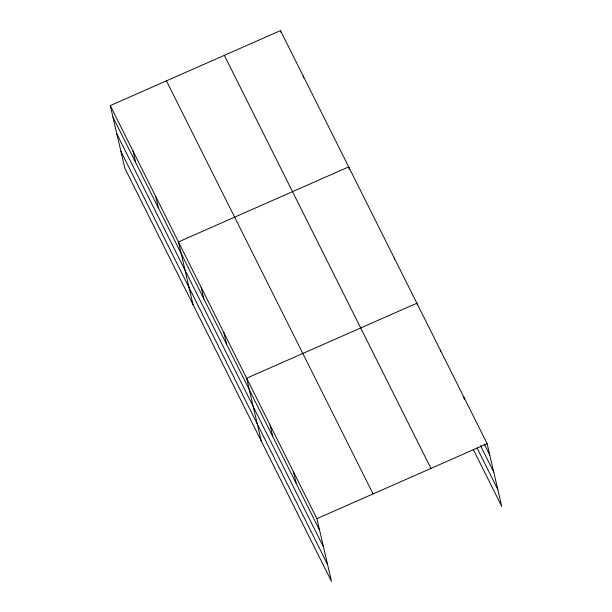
<?xml version="1.0" encoding="UTF-8"?>
<svg xmlns="http://www.w3.org/2000/svg" width="612" height="612" viewBox="0 0 612 612"><rect width="100%" height="100%" fill="white"/><g stroke="black" fill="none" stroke-linecap="round" stroke-linejoin="round"><path stroke-width="0.92" d="M110.267 105.601L316.894 518.662L331.497 581.4L124.871 168.338L110.267 105.601L280.503 30.6L487.129 443.662L501.733 506.399L473.206 449.369M316.894 518.662L487.129 443.662M484.26 444.06L489.799 455.129M480.535 445.658L493.739 472.043M476.932 447.77L497.793 489.478M224.329 55.348L430.955 468.409M166.449 80.853L373.075 493.907M112.937 117.068L319.563 530.13M116.877 133.99L323.503 547.044M120.931 151.424L327.558 564.478M463.712 396.844L464.324 399.491M440.296 350.033L440.709 351.793M417.285 304.983L416.879 303.215L246.644 378.216L261.24 440.961M394.151 257.782L394.556 259.549M349.307 169.555L348.687 166.908L178.459 241.908L193.055 304.654M303.231 76.033L303.644 77.8M280.503 30.6L280.916 32.367M293.477 471.844L296.147 483.312M270.06 425.034L272.73 436.501M223.916 332.783L226.585 344.25M201.187 287.349L203.857 298.817M155.731 196.475L158.393 207.942M132.995 151.034L135.665 162.501"/></g></svg>
